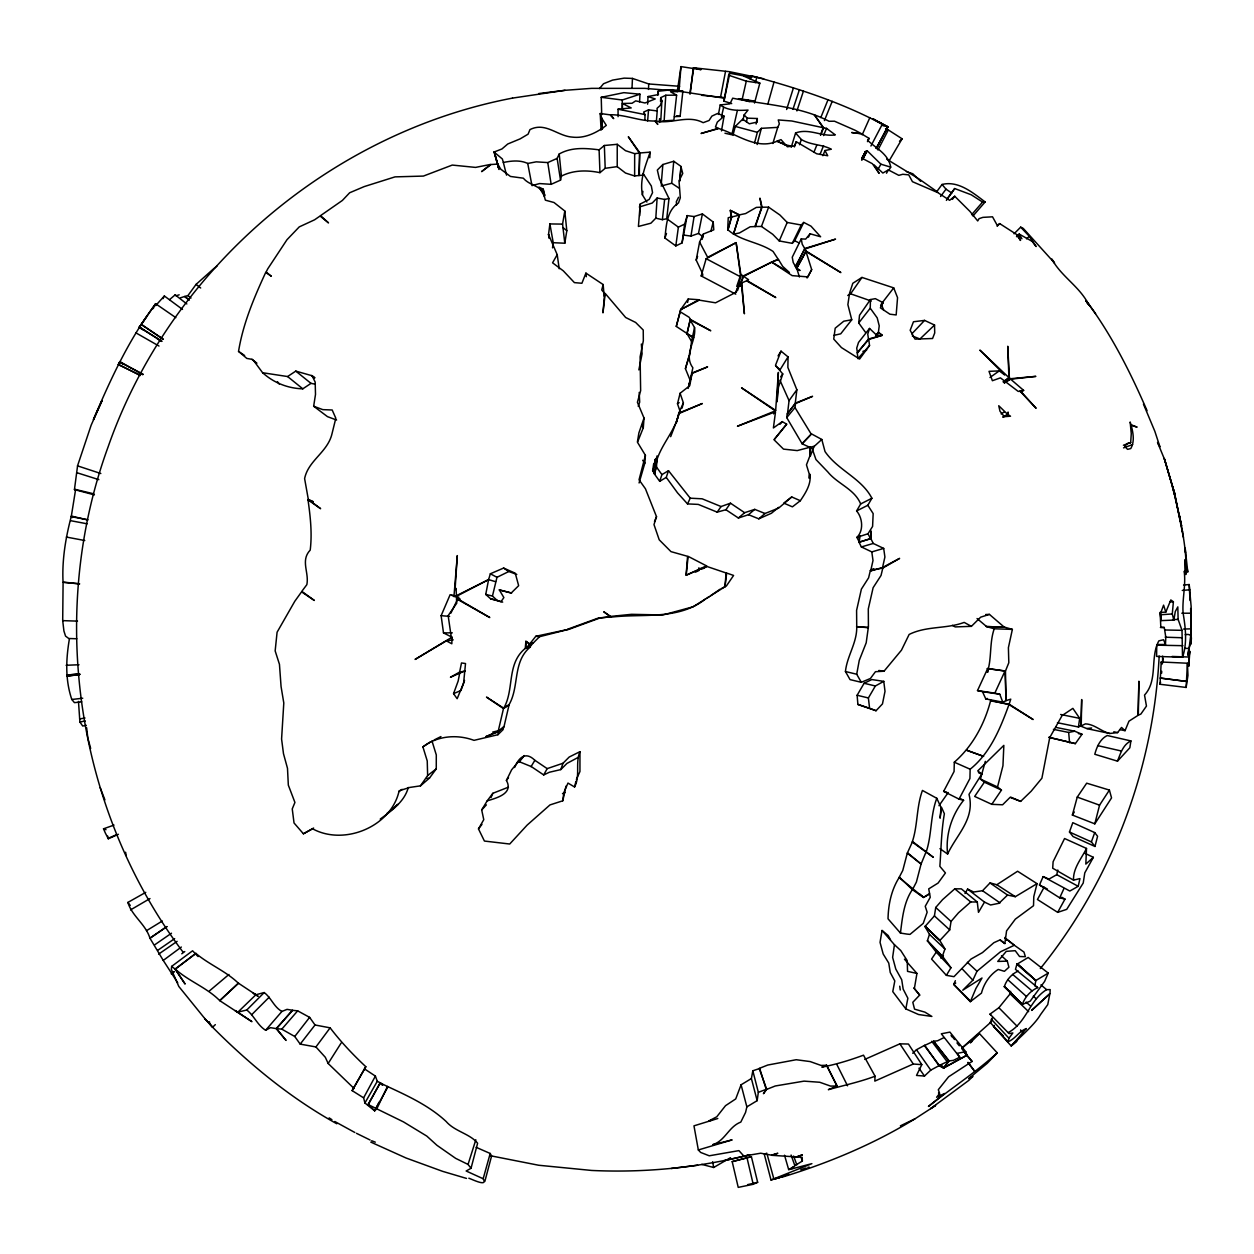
<?xml version="1.0" encoding="UTF-8"?>
<svg xmlns="http://www.w3.org/2000/svg" width="1254" height="1254" viewBox="0 0 1254 1254"><rect width="100%" height="100%" fill="white"/><g stroke="black" fill="none" stroke-linecap="round" stroke-linejoin="round"><path stroke-width="1.5" d="M643.866 175.09L638.803 175.513L639.979 152.972L628.317 136.733L639.399 153.082L639.383 175.403L634.634 175.983L625.511 173.036L617.219 166.625L617.234 144.304L604.35 145.495L599.098 149.837C585.634 148.16 571.51 146.969 559.221 153.991L557.137 158.396L560.522 180.121L551.149 184.322L539.596 183.57L531.978 185.592L527.73 163.459C520.144 159.869 511.35 160.794 503.356 162.487L502.368 158.992L494.06 152.032L501.945 148.96L507.729 144.006L520.144 138.865L528.091 134.162L529.972 129.601C545.521 121.669 557.434 136.106 572.326 137.109C584.866 138.63 596.606 132.861 606.309 125.384L601.716 118.252L600.227 113.503L610.087 114.851L613.708 118.644L610.651 114.741C625.683 114.663 639.728 121.293 654.839 121.011L657.817 124.412L655.434 120.964C671.454 124.491 687.631 114.396 703.165 122.673L709.059 120.494L711.88 116.12L717.57 113.471L724.06 116.167L721.473 130.918M634.634 175.983L634.665 153.662L625.542 150.699L617.234 144.304M939.951 848.676L947.601 854.021C945.391 834.929 951.614 815.241 963.605 800.271L959.044 799.127L943.651 791.368L954.075 771.508L954.31 762.213C972.681 746.161 984.625 723.919 990.691 700.422L1008.968 704.607L1033.124 719.53L1009.141 704.184L1010.755 699.168L1006.037 700.625L1004.987 671.078L987.682 668.523L977.509 690.593L982.478 691.644L985.769 698.917L1002.761 702.162L1006.037 700.625L1005.473 671L1008.812 662.739L1008.404 647.675L1012.37 629.383L1004.156 627.063L989.422 614.397L980.659 617.172L971.395 626.342L964.185 622.407C946.441 629.085 926.455 625.777 909.134 634.461L901.469 650.168L883.992 671.235L875.464 671.689L870.417 678.477L861.294 682.301L850.04 679.605L845.447 671.517C847.03 655.983 857.078 642.832 856.733 626.906L856.592 610.369L861.388 589.129L868.599 577.828L870.386 570.413L873.662 568.673M1183.557 585.022L1189.2 584.536L1191.143 606.56L1191.206 644.023L1190.657 608.472M313.014 501.757L308.014 499.891C310.365 516.507 312.262 533.467 310.208 550.114C300.223 560.585 309.315 572.482 306.838 584.662L301.822 591.339L314.346 600.462L301.556 591.857L294.784 601.293L277.087 632.22L275.159 650.904L279.454 664.322L281.068 686.565L283.796 702.992L281.586 739.029L283.482 753.685L287.495 768.326L288.326 785.129L294.925 802.435L292.245 808.924L294.032 822.969L303.405 833.785L312.622 828.816C344.301 846.121 391.389 826.59 399.133 790.772L409.854 787.418L420.482 785.85L429.511 778.044L436.267 768.874L436.298 754.939L431.956 740.879M622.188 109.49L622.266 100.006L639.995 94.207L639.587 101.84M622.439 109.176L622.47 103.486L632.063 103.267L635.7 100.869L644.979 102.985L655.215 98.941L648.036 96.558L647.613 104.176M731.709 103.612L723.966 101.135L729.812 73.265L751.773 77.387L743.747 76.118L759.846 83.125L754.532 103.047M723.966 101.135L728.825 74.143L729.812 73.265M1188.996 657.033L1188.729 666.36L1189.874 651.281L1188.996 657.033L1172.067 656.453M495.565 581.699L488.605 579.599L456.628 596.23L456.738 598.299L460.108 599.098L456.487 598.785L456.754 603.174L448.148 615.636L451.597 639.274L451.973 637.189L415.074 659.432L446.346 640.841L451.832 643.788L451.973 637.189L443.493 632.894L441.126 615.683L450.139 594.678L458.98 598.236M778.06 355.932L781.023 351.151L788.045 356.888L787.873 367.438L796.854 389.759L795.271 403.161L787.481 414.024L789.064 400.622L796.854 389.759M1160.938 620.62L1173.838 620.087L1175.28 611.576L1177.819 606.889L1178.117 619.398L1182.005 630.323L1182.522 657.268L1156.596 656.406L1156.752 645.167L1182.867 645.685M565.993 786.101L562.795 800.789L549.989 804.911L527.103 825.132L509.72 844.02L484.42 841.058L478.479 828.91L483.762 819.646L481.693 809.943L487.179 800.867C496.349 798.03 513.842 793.688 506.412 780.427L511.616 769.815L518.592 761.429L531.367 766.617L543.687 774.941L547.183 768.624L563.03 763.231L569.191 757.04L579.959 751.663L579.944 771.508L576.385 779.424M1162.568 660.905L1162.662 656.124M1008.968 704.607C1000.394 728.229 990.284 753.09 970.157 769.219L969.922 778.515L959.044 799.127M209.465 1021.744L209.747 1023.891L212.616 1027.245C249.718 1064.521 290.693 1098.238 336.809 1123.772M1047.356 889.008L1039.472 884.995L1043.156 876.609L1069.803 891.03L1078.205 886.312L1079.96 878.584L1073.518 880.151L1052.702 868.223L1053.109 861.733L1064.568 838.518L1086.497 848.441L1085.839 864.084L1093.363 857.328L1084.898 853.269M644.869 120.102L645.042 114.584L643.631 112.092L648.537 109.85L657.221 110.948L656.328 122.03M1161.22 662.002L1160.028 684.276L1186.143 687.443L1187.961 675.373L1187.428 663.225L1161.22 662.002L1161.941 664.369M646.86 202.035L642.409 194.856C639.493 179.087 645.481 166.092 650.105 152.142L639.979 152.972M1187.428 663.225L1186.143 687.443M865.699 332.623L858.724 322.952L870.245 308.202L870.433 299.549L875.355 298.656L883.098 302.716L880.386 307.841L889.917 314.205L896.171 314.942L897.55 297.668L893.71 287.871L861.968 277.432L852.798 283.294L849.554 293.201L847.876 304.644L851.748 319.786L840.729 333.815L833.738 335.414M1161.643 673.194L1161.721 671.266M76.792 638.756L68.751 638.49L65.553 636.107L63.923 631.028L62.7 620.636L63.092 582.389L79.676 583.862L63.045 582.06C61.948 559.927 65.616 537.95 71.212 516.648L87.764 519.767M632.047 87.545L632.455 78.422L624.163 78.14L612.563 80.115L603.519 83.752L599.475 88.579M643.114 173.507L651.343 186L652.55 192.661L649.196 199.433L640.214 204.041L638.411 226.457L650.889 223.212L655.795 218.18L657.127 198.022L664.636 199.433L668.993 198.508L659.322 178.648L657.331 170.042L662.849 164.525L673.759 161.264L680.859 166.296L682.74 173.491L679.01 180.858L680.311 197.787L678.492 202.96C666.673 210.547 666.313 225.579 664.918 238.025L675.812 245.925L682.082 242.9L687.192 215.61L694.089 216.566L702.397 213.917L713.212 222.036L713.777 229.827L703.4 234.012L699.591 242.038L696.189 260.08L702.585 273.67M639.697 215.719L640.214 204.041M648.49 89.442L648.726 83.955L632.455 78.422M773.749 413.554L775.662 410.403L741.584 387.847L775.348 410.857L737.462 426.235L775.521 411.767L773.404 427.959L782.245 421.626L786.666 424.166L774 439.731L783.499 449.12L797.231 450.594L810.35 447.161L810.303 456.221L814.097 446.299L810.35 447.161L809.802 456.158L806.463 464.842L809.222 473.918L809.316 478.401L809.723 473.981C811.855 483.401 805.413 493.214 800.35 500.707L791.729 496.96L778.703 508.058L765.018 513.497L754.751 509.375L744.625 512.682L730.471 503.183L721.066 506.538L702.146 498.81L690.233 498.183L668.492 470.689L666.266 477.398L659.698 481.317L654.274 473.761L656.5 467.052L657.049 455.923L654.964 464.105M676.204 423.554L678.806 413.068L702.318 403.522L679.025 413.507C674.934 430.718 662.112 443.571 656.877 459.92L653.663 463.933L652.629 470.767L654.87 473.824L655.09 469.2L654.274 473.761M883.694 548.421L873.27 543.452L870.887 538.671L871.264 531.069L870.495 538.609L859.382 542.214L859.695 535.646L858.99 542.151L861.373 546.932L871.796 551.901L883.694 548.421L884.901 557.027L882.55 567.498L870.652 570.978L873.003 560.507L871.796 551.901M1157.693 644.525L1165.468 644.493L1165.812 637.251L1164.276 627.486L1160.828 627.298L1160.169 613.049L1160.953 619.366L1160.843 612.595L1163.587 605.133L1165.797 612.124L1159.95 612.438M649.807 157.769L650.105 152.142M1190.861 634.602L1188.165 655.56C1186.174 650.121 1198.307 632.079 1185.202 634.681M562.56 224.105L549.895 223.933L553.233 242.712L564.802 243.213L562.56 224.105L564.802 211.017L553.986 202.505L545.333 200.154L544.236 195.781L539.001 187.081L543.217 189.166L544.832 195.561C541.273 185.216 529.611 185.905 523.357 178.193L510.456 176.453L500.754 169.18L497.713 164.07L491.066 164.525L481.599 171.626L490.675 164.399L475.548 167.409L452.271 165.073L423.397 176.077L395.026 176.877L364.24 186.58L349.647 192.771L342.373 200.452L320.538 215.641L328.517 222.898L320.068 216.017L314.566 219.811L299.251 226.896L286.994 239.702L267.745 268.842L266.13 271.993L271.319 276.256L265.723 272.416C253.982 297.747 243.025 323.767 238.542 351.386L244.64 355.525M564.802 243.213L566.808 230.736L564.802 211.017M659.385 122.422L659.588 118.613M660.529 101.449L660.733 97.64L665.78 95.241L676.611 95.163L673.853 120.274L662.645 120.933M660.733 121.779L661.877 100.806L660.733 97.64M875.073 1076.214C859.633 1082.03 843.911 1085.321 828.345 1089.663L837.108 1085.995L826.543 1065.304L821.856 1067.154C835.901 1064.489 849.742 1060.241 863.504 1055.178L875.073 1076.214L874.806 1081.12L913.273 1064.019L921.8 1064.63L916.517 1075.446L924.48 1076.042L930.766 1070.132L938.98 1065.696L943.619 1068L966.756 1055.413L964.53 1052.514M1073.518 880.151C1073.001 868.176 1081.481 858.582 1086.497 848.441M657.801 95.116L658.052 91.26L672.536 89.677L682.866 91.244L680.107 116.371L674.401 116.685M664.181 120.353L665.78 95.241M639.07 482.962L644.854 463.118L645.402 455.312L637.393 442.113L638.882 432.943L644.023 418.052L637.408 402.299L640.637 390.699L640.104 356.857L643.333 340.774L643.239 330.037L635.653 322.466L625.652 317.497L605.212 293.467L602.97 312.857L604.663 293.436L601.732 289.987L603.158 284.564L585.916 273.121L581.903 283.263L574.41 282.62L563.297 270.848L552.575 262.807L557.215 254.672L548.531 234.545L549.895 223.933M655.09 463.228L655.356 459.34L656.877 459.92L654.87 473.824M453.948 596.638L457.302 555.585L455.077 589.552L456.095 588.408L456.409 595.713L488.605 579.599L490.345 573.783L503.606 568.062L515.253 573.203L518.654 585.681L511.303 592.923L499.311 589.897L503.857 597.562L501.004 601.763L490.675 598.832L485.737 594.443L488.605 579.599M637.69 441.737L643.302 427.755L644.023 418.052M905.811 1008.89L892.77 991.616L894.807 980.957L890.246 972.493L888.757 963.088L883.192 954.028L880.042 942.35L882.048 930.468L894.447 944.717L892.629 957.366L895.779 969.044L901.704 979.719L903.178 989.124L907.865 998.231L905.811 1008.89L918.586 1014.533L931.879 1016.445L924.95 1012.15L914.542 1009.141L912.802 1002.291L919.684 995.08L913.837 987.917M1159.166 655.983C1153.617 769.204 1111.608 880.355 1040.334 968.574M420.482 785.85L427.63 775.536L427.238 760.943L422.911 746.898C437.442 735.722 457.067 734.076 474.012 740.346L497.901 734.719L503.089 729.609L503.638 726.646L498.449 731.74L485.815 736.662L498.214 731.207L503.873 727.179L509.14 704.56L503.481 708.588L486.489 697.099L503.732 708.197C514.61 689.261 506.271 663.962 525.269 648.381L525.896 641.311L529.831 643.851L535.787 636.295L569.504 629.116L599.898 618.018L610.494 616.811L603.738 611.748L610.651 616.419L631.53 614.319L662.927 614.977L693.117 606.779L724.984 586.731L726.082 572.968L706.754 566.416L686.126 575.21L687.553 556.306L670.984 551.635L659.212 539.8L653.992 524.58L656.516 516.695L645.434 488.762L639.038 479.812L645.402 455.312M679.025 90.978L680.985 66.619L700.704 69.613M69.44 638.694C65.96 659.071 65.067 679.574 71.807 699.481L74.456 702.663L81.745 701.832M647.628 120.948L648.537 109.85M661.234 184.228L662.849 164.525M679.825 180.905L681 166.578L679.637 180.874M579.959 751.663C575.069 763.012 580.477 775.944 574.567 786.979L567.968 783.076L563.798 792.716L562.795 800.789M858.724 322.952L859.539 315.24L870.433 299.549M1173.838 620.087L1172.286 613.958L1173.399 601.748L1170.813 599.945L1165.797 612.124M198.085 956.583L192.583 950.783L171.641 966.395L171.359 969.405L178.805 986.459L204.935 1018.734M678.947 188.037L671.705 183.241L673.759 161.264M529.737 646.907L533.405 642.722L529.564 644.227L525.896 641.311L525.896 648.428L529.737 646.907L530.019 643.851M685.421 368.676L689.919 354.004L691.55 341.449L687.082 333.768L690.061 319.895L694.544 327.56C696.487 341.621 683.101 354.647 692.866 367.783L689.042 385.291L690.045 379.993L685.421 368.676L688.916 356.308M766.805 1153.147L764.344 1154.401L770.991 1179.998L811.887 1163.649L792.167 1168.806L794.832 1165.64L802.356 1161.063L802.168 1157.317L771.633 1155.295L777.825 1153.272L771.492 1155.153L760.676 1153.21L743.873 1156.078L738.919 1150.623L709.247 1155.796L700.657 1152.442L698.337 1149.965L693.964 1125.841L717.805 1118.505M153.286 308.578L154.43 305.49C128.488 340.242 110.289 379.868 93.423 419.573L102.029 400.637L91.15 425.2L77.529 465.861L100.837 473.526M1162.521 663.256L1163.007 658.569M655.795 218.18L662.378 219.669L664.636 199.433M668.993 198.508L666.736 218.745L662.378 219.669M775.662 410.403L778.373 372.422L777.072 401.829L778.436 387.361L782.762 373.927L775.474 365.369L781.023 351.151M837.108 1085.995L830.603 1086.105L819.74 1082.265L804.033 1081.136L775.27 1085.98L766.711 1089.381L763.435 1093.707L766.21 1089.35L759.689 1068.471L752.823 1070.791L758.341 1092.312L757.165 1100.651L746.867 1106.874L745.55 1112.455L740.8 1122.095C728.762 1126.594 725.11 1140.826 712.821 1144.667L732.117 1139.886L698.337 1149.965M1130.685 442.599L1131.265 433.665L1130.152 421.987L1130.998 424.714L1137.096 427.144L1131.186 425.278C1133.114 432.646 1134.87 441.612 1130.763 448.571L1127.565 449.355L1124.728 446.44L1127.283 443.493L1130.685 442.599L1123.412 445.233M677.207 91.777L680.985 66.619M690.217 93.878L693.305 67.779M724.984 586.731L726.662 573.047L733.59 575.445L726.348 586.026L721.787 588.33M876.123 335.179L878.427 332.232L879.226 325.836L877.204 317.873L870.245 308.202M859.382 542.214L856.89 537.37C863.818 530.708 862.642 517.965 856.607 510.942L860.667 503.936C854.507 488.95 837.641 484.044 827.828 471.943L815.946 459.544L812.075 448.336L802.184 443.853L786.728 417.598L787.246 413.601L795.506 403.584L812.561 396.327L795.271 403.161M786.728 417.598L794.989 407.581L795.506 403.584M552.528 247.869L553.233 242.712M675.812 245.925L678.383 227.131L684.637 224.105L687.192 215.61M682.082 242.9L684.637 224.105M559.221 153.991L561.416 176.093L560.522 180.121M93.799 493.825L75.616 489.499L71.353 516.052L72.215 517.588L71.212 516.648M946.378 975.346L950.955 967.759L942.428 956.175L927.505 940.845L936.236 952.147L931.565 959.075L946.378 975.346L953.981 976.678L970.988 959.075L982.462 952.601L993.858 942.71L999.924 939.951L1004.846 943.557L1006.57 930.876L1015.348 919.135L1033.515 905.717L1033.798 896.579L1037.042 883.647L1017.59 871.248L996.82 884.728L990.064 882.894L982.54 890.732L973.668 892.002L967.586 889.102L965 893.491M642.409 194.856L642.91 191.36M868.756 339.473L869.524 345.508L857.987 358.644L857.203 352.609L868.756 339.473L882.283 335.304L878.176 332.592L877.659 336.166L869.539 328.438L858.504 342.467L856.717 348.142L857.47 353.048L868.489 339.019L882.283 335.304L878.427 332.232M1057.451 722.727L1078.424 726.991L1079.694 718.354L1072.875 708.369L1062.107 715.548L1049.739 737.603L1041.902 778.201L1031.164 791.227L1020.646 801.384L1010.081 797.356L1002.604 804.786L991.773 804.331L974.671 796.431L984.359 782.198L1001.46 790.098L991.773 804.331M689.81 93.862L693.713 67.794L729.452 71.682L763.67 78.767M1130.904 740.926L1129.854 747.76L1117.486 761.162L1094.789 754.265C1096.78 746.914 1100.056 739.061 1107.251 735.518L1130.904 740.926C1122.941 744.704 1120.48 753.623 1117.486 761.162M336.605 420.043L327.466 416.642L313.657 406.218L315.506 394.383L315.177 382.078L312.089 375.745L295.787 371.106L287.605 376.545L262.619 372.736L253.794 360.838L252.007 359.334L246.819 358.425L238.542 351.386M904.447 959.169L916.94 973.433L914.354 988.654L919.684 995.08M942.428 956.175L944.92 949.027L944.105 947.475L939.857 940.625L925.107 926.392L934.418 915.922L935.735 907.473L942.538 899.667L954.78 888.835L961.332 888.851L977.274 901.987L978.481 912.348L984.5 902.096L967.586 889.102M939.936 940.422L925.107 926.392L939.936 940.422L949.717 929.904L951.034 921.455L958.479 912.802L970.737 901.971L977.274 901.987M238.542 983.371C226.033 971.176 209.23 964.702 195.796 953.338L175.294 969.154C189.088 981.427 206.957 987.619 219.748 1000.645L238.338 983.12L257.885 996.068M900.435 933.07C902.347 918.179 903.726 902.378 912.348 889.619L899.416 877.157C891.484 889.447 888.302 904.306 888.036 918.821L900.435 933.07L907.003 934.089L910.012 934.387L923.226 923.383L927.145 912.222L925.233 906.297L930.233 897.315L929.7 893.992L923.508 897.425L912.348 889.619M684.073 235.141L690.954 236.081L694.089 216.566M661.877 100.806L660.278 105.43L657.049 108.314L657.221 110.948M502.682 602.124L497.101 600.4L492.461 596.026L496.976 577.31L508.81 571.51L516.789 574.442M752.823 1070.791L751.397 1078.55L757.165 1100.651M380.228 819.066C391.467 810.899 404.634 801.541 408.302 787.434M497.901 734.719L498.449 731.74M718.432 114.443L720.219 104.944L729.953 103.847L732.697 98.188C764.658 104.819 799.566 105.916 829.066 121.277L834.474 121.199L854.946 130.197L861.137 133.535L851.654 132.532L861.592 133.864L869.132 138.41L867.454 141.655M498.214 731.207L503.481 708.588M701.582 95.304L720.548 97.201L725.533 71.368M687.584 302.433L688.258 298.969L698.964 299.753L680.703 309.581L676.282 326.416L693.399 337.718M688.164 388.411L692.067 373.441L707.601 366.873L691.847 373.065M692.067 373.441L689.716 385.715L680.091 393.286L677.489 403.772L680.232 411.767M459.842 672.473L458.165 681.016L453.556 693.634L457.146 698.729L463.588 683.116L465.516 663.538L461.488 662.958L459.622 672.066L450.452 677.254L465.015 670.859M690.954 236.081L698.494 233.432L702.397 213.917M638.85 369.899L642.095 353.816L641.358 344.035M1007.636 414.353L1008.106 412.049L1008.106 414.619L1010.505 416.203L1004.329 416.673L999.987 411.202L998.748 405.732L1007.636 414.353L1002.902 416.971M990.832 1015.144L990.017 1014.125L998.874 1007.73L1010.128 993.873L1010.63 991.318M238.558 983.261L219.748 1000.645L251.929 1021.665L235.141 1010.536L237.868 1012.166L246.772 1010.003C254.186 1015.74 257.462 1025.255 265.613 1030.271L270.55 1027.669L276.178 1028.609L286.069 1040.428L276.507 1028.609L292.354 1010.301L297.653 1010.849L309.613 1017.355L315.036 1024.988L330.131 1027.841C340.916 1041.964 352.766 1054.473 365.823 1066.715L364.522 1068.91L375.385 1076.089L363.613 1097.846L364.914 1102.987L374.648 1110.778L376.796 1108.834L387.455 1086.466C408.13 1096.027 429.307 1105.84 446.142 1121.484C454.638 1131.437 470.078 1133.757 477.617 1143.24L471.034 1168.289L466.159 1171.001L483.166 1178.744C488.214 1187.381 472.397 1179.434 468.839 1178.211M94.411 494.875L74.441 489.593L77.576 465.767M691.55 341.449L694.544 327.56M1012.37 629.383L994.218 628.787C989.265 643.067 991.93 658.397 987.337 672.285M985.33 761.35L980.424 779.063L984.359 782.198M688.258 298.969L680.703 309.581L676.282 326.416M742.917 120.462L744.124 114.945L748.027 110.07C738.747 110.65 727.869 110.869 720.219 104.944M746.443 121.842L747.243 118.158L744.124 114.945M756.115 124.036L757.322 118.519L747.243 118.158M656.877 459.92L654.76 460.579L655.356 459.34L655.199 465.986L655.67 458.839L656.877 459.92L655.168 467.664L655.858 464.701M861.294 682.301L856.701 674.229L859.272 660.309L866.2 642.8L868.411 626.828L868.301 608.942L873.113 587.703L881.029 575.476L882.816 568.062L899.62 558.375L882.55 567.498M721.473 116.779L723.589 107.452M737.352 110.524L731.866 134.774L724.969 133.237M742.18 99.411L746.287 81.165L728.809 75.287M1043.156 876.609L1048.987 879.101L1056.761 874.665L1057.812 870.025M702.146 239.42L703.4 234.012M990.017 1014.125L1009.047 1033.609L1012.84 1032.967L1008.953 1038.249L1007.997 1041.776L990.205 1022.465L992.4 1017.731M751.397 1078.55L741.083 1084.788L735.722 1098.927L725.517 1105.683L716.771 1116.781L708.745 1120.998L712.413 1120.041M574.567 786.979L575.931 781.305M1109.398 790.083L1099.554 805.162L1094.805 823.847L1072.374 815.053L1077.249 797.105L1086.685 783.186L1109.398 790.083L1111.546 797.905L1094.805 823.847M686.753 334.238L690.39 319.425L689.12 317.278L679.934 311.603M682.082 408.114L683.383 402.863L680.091 393.286M710.846 231.426L713.212 222.036M750.362 79.378L751.287 75.71C796.306 87.796 841.089 102.138 882.283 124.271L870.919 146.013M755.41 82.623L756.805 77.137M727.978 230.078L731.301 216.942L730.33 210.358L739.531 214.842L745.613 213.572L756.35 207.396L761.586 207.176L759.94 198.116L762.087 207.223L754.908 226.504L761.46 226.457L772.746 234.31L779.236 240.94L792.277 243.339L794.754 240.737L803.751 222.428L810.977 226.143L820.618 236.771L810.1 233.777L805.679 239.106L801.243 238.903L792.246 257.211L793.218 262.509L795.694 266.836L804.692 248.511L835.54 239.138L805.037 248.935L795.334 266.412L796.494 268.607L799.738 270.566M508.434 787.167L492.853 793.296L490.972 797.638M1094.977 846.466L1097.579 836.277L1094.726 832.593L1072.797 822.671L1069.458 831.998L1073.048 836.543L1094.977 846.466L1091.388 841.904L1069.458 831.998M994.406 1025.38L993.513 1026.368L1011.226 1045.993C1020.301 1036.87 1034.958 1024.299 1040.444 1014.737L1047.748 1004.642L1049.849 993.779L1031.619 1010.41L1050.006 993.45L1050.178 989.594L1046.604 989.657C1029.189 1000.316 1026.618 1022.762 1008.216 1032.591M1160.028 684.276L1160.577 682.082M732.947 135.401L735.299 126.419L742.666 119.161L749.359 123.801L757.244 122.061L757.322 118.519M754.516 143.113L757.338 132.328L761.366 128.331L777.731 127.375L779.33 123.88L778.248 119.945L791.807 120.995L823.173 127.704L820.477 134.977M757.134 144.508L761.366 128.331M907.3 853.143L902.77 870.464L899.071 877.565L923.508 897.425L929.59 893.553L928.712 888.882L938.086 883.067L945.438 872.956L939.857 866.342C941.158 848.723 941.299 831.12 944.387 813.752L941.535 807.388L940.092 818.172L941.017 807.451L936.801 798.296L922.442 790.443C916.313 807.09 917.834 825.524 912.238 842.014L933.321 857.297L912.567 841.559L907.3 853.143L921.079 864.022L916.392 882.095L912.693 889.211M484.828 1181.472L491.599 1155.984L490.204 1153.476L476.159 1147.332M936.801 798.296C930.249 815.539 931.941 834.678 926.251 851.795M483.166 1178.744L490.204 1153.476M767.918 103.831L774.016 82.074M1016.9 964.295L1015.474 969.342L1037.701 987.603C1030.427 990.864 1024.941 997.008 1022.323 1004.485L1004.188 986.584L1022.559 1004.376L1030.224 1001.131L1044.613 981.427L1048.234 973.088L1028.186 957.46L1016.9 964.295L1035.851 980.534L1034.832 985.832L1037.701 987.603M735.753 294.173L701.174 275.943L706.159 258.7L736.129 242.633L740.816 274.422L736.725 286.461M736.255 292.448L740.738 276.93L736.129 242.633L707.648 257.305L699.591 242.038M1018.342 971.129C1011.696 973.543 1005.974 980.91 1004.501 986.318M727.806 230.062L731.74 216.958L730.33 210.358L739.249 215.171L733.637 233.887M772.84 143.489L777.731 127.375M791.243 147.298L795.585 132.971C809.269 127.908 821.95 137.062 835.305 134.868L826.527 128.363L823.627 127.814L814.285 114.678L823.173 127.704M869.539 328.438L867.752 334.113L868.489 339.019M1001.46 790.098L997.526 786.963L1002.949 765.739L1003.843 745.378L977.744 770.928L981.819 774.031L969.013 794.362C975.173 818.94 957.194 833.785 947.601 854.021M786.619 109.506L793.421 87.937M471.034 1168.289L468.055 1164.433L475.83 1139.761M739.531 214.842L733.371 234.216L739.452 232.962L750.19 226.77L755.41 226.566L761.586 207.176M675.969 423.115L679.025 413.507M927.333 941.033L929.465 934.34L925.029 926.596M792.936 109.364L799.425 89.63M796.917 110.932L803.406 91.197M737.571 290.473L739.876 283.545L741.302 282.887L744.406 313.782L741.757 282.918L746.538 280.833L775.787 297.559L746.82 280.441L748.591 279.72L743.622 276.366L740.299 284.533L743.23 275.943L778.107 259.139L773.075 251.458C759.078 241.928 740.236 241.066 727.712 229.576L728.229 217.757L731.301 216.942M659.698 481.317L661.924 474.623L668.492 470.689M638.239 406.327L639.681 402.126L639.195 392.424M664.918 238.025L666.485 233.495M543.687 774.941L549.393 772.245L560.789 769.595L563.03 763.231M464.544 680.436L460.939 690.515L453.556 693.634M794.378 146.937L796.227 141.718L816.73 153.787L827.718 155.747L824.975 150.527L831.308 149.21C821.825 144.21 810.883 145.245 801.369 139.539L795.585 132.971M799.503 144.743L801.369 139.539M1091.388 841.904L1094.726 832.593M670.671 436.658L675.279 424.636M970.33 1001.68L975.925 988.45L982.007 978.01L962.774 990.19L972.853 980.189L976.991 971.239L1000.473 951.786L1014.329 945.25L1023.954 952.052L1025.38 956.692L1019.549 956.504L1015.238 950.689L1006.288 951.347L997.761 961.442L1007.307 961.128L1008.906 967.242L1004.407 971.317L998.247 969.452C989.829 974.75 983.888 983.528 981.459 993.121L970.33 1001.68L953.698 984.39L955.376 980.691M761.46 226.457L768.624 207.161L779.925 215.014L787.198 222.46L801.275 225.015L803.751 222.428M870.495 538.609L868.003 533.749L872.596 526.429L873.16 513.591L867.815 505.284L871.891 498.261C861.623 478.213 837.813 470.266 825.022 451.565L821.793 439.464L810.883 433.555L794.989 407.581M696.189 260.08L697.6 256.459M796.227 141.718L794.66 145.778L787.371 146.781L780.991 139.633L777.041 141.122L785.944 145.025L776.9 141.31C756.585 150.072 737.524 134.288 718.808 128.551L701.033 133.488L718.37 128.284L715.47 126.936L717.319 122.093L724.06 116.167M740.409 286.367L741.757 282.918M450.891 613.128L458.698 596.982M820.79 117.594L827.875 100.101M824.427 120.572L832.217 101.323M813.877 152.361L816.652 145.48M820.085 154.258L823.564 145.652M822.89 155.7L824.975 150.527M925.922 852.234L921.079 864.022L907.598 852.877M820.665 135.024L823.627 127.814M823.564 135.573L826.527 128.363M1119.634 729.593L1125.042 730.674L1128.961 721.175L1138.036 715.36L1138.898 681.22L1138.303 715.219L1140.874 714.059L1146.454 706.08L1144.526 695.061C1158.226 680.279 1149.761 657.488 1158.853 640.857L1163.587 639.759L1165.468 644.493M654.494 521.476L656.516 516.695M1182.522 657.268C1187.428 643.036 1185.485 627.517 1183.086 612.987C1182.083 599.161 1186.033 585.352 1184.199 571.338L1185.108 572.827L1185.155 559.519L1185.798 574.551C1187.068 554.299 1183.024 533.906 1179.073 514.093L1181.613 526.022L1173.352 489.75L1164.841 460.14L1157.536 442.411L1159.934 446.816L1154.84 431.313L1143.444 404.086M779.236 240.94L787.198 222.46M1004.987 671.078L994.814 693.148L977.509 690.593M862.188 134.805L869.884 117.578M678.806 413.068L683.383 402.863M1063.956 888.537L1059.708 897.848L1039.472 884.995M652.629 470.767L653.977 467.899M666.266 477.398L677.552 492.885L687.521 503.904L690.233 498.183M1044.159 887.174L1037.45 899.51L1057.686 912.363L1066.715 909.354L1083.221 883.035L1084.788 872.862L1093.363 857.328M862.109 158.506L865.448 151.609L867.188 150.746L880.904 164.196L890.701 167.143L888.82 170.45M938.98 805.695L948.228 792.528M514.61 767.511C518.811 757.51 525.551 751.068 534.862 760.3L547.183 768.624M792.277 243.339L801.275 225.015M808.469 237.116L810.1 233.777M739.876 283.545L735.361 292.621L715.548 302.81L699.293 300.145L680.703 309.581M876.64 148.63L887.597 126.654L872.768 118.707L882.283 124.271M678.571 197.27L676.345 201.69L676.58 204.998M163.004 298.64L164.352 295.975L182.504 309.409M862.141 158.85L865.448 151.609L866.545 151.844L861.764 160.293M140.291 375.542L118.44 364.334L119.585 362.092L143.113 374.162M862.501 158.819L866.232 152.142L865.448 151.609L861.953 158.443L865.448 151.609L866.545 151.844M862.752 159.399L867.188 150.746M374.648 1110.778L388.003 1086.763L380.056 1082.86L368.284 1104.602L374.648 1110.778L379.053 1102.203M877.957 150.041L888.318 129.946L902.096 138.802L888.804 161.405M1061.762 897.268L1064.975 899.102L1057.686 912.363M118.44 364.334L119.585 362.155L122.908 363.942M799.425 276.993L796.729 268.262L805.961 251.458L811.683 269.61L807.874 276.899L792.152 275.629L771.633 262.055L743.622 276.366M862.031 158.803L865.558 152.142L861.796 158.082L872.408 163.725L879.132 173.365L873.975 164.807L882.863 173.036L888.365 169.917L898.804 175.341L902.833 174.275L908.727 174.87L912.457 181.689L937.851 192.646L949.607 200.311L954.717 196.235L969.922 211.393L977.728 220.955L979.045 218.651L982.901 217.365L992.525 216.817L997.322 225.501L999.689 223.604L1016.477 234.373L1020.537 240.454L1016.9 234.67L1021.916 238.762L1019.141 234.059L1016.492 236.677M876.076 148.348L887.973 126.842L876.327 148.458M363.613 1097.846L352.139 1090.619L365.823 1066.715M807.059 278.012L811.683 269.61M534.862 760.3L531.038 766.68M796.494 268.607L806.197 251.129L805.037 248.935M862.391 158.897L866.232 152.142M878.098 169.165L880.904 164.196M886.5 173.224L888.365 169.917M862.533 158.725L866.326 152.016M610.651 616.419L610.165 617.266C642.393 613.159 678.022 620.761 705.657 598.863M352.139 1090.619L364.522 1068.91M364.914 1102.987L377.282 1081.277L375.385 1076.089M367.986 1104.586L380.354 1082.876L377.282 1081.277M857.125 695.265L864.1 683.273L871.828 679.558L883.772 681.361L885.01 691.33L882.471 703.902L876.044 710.72L857.893 704.434L857.125 695.265L868.379 697.961L869.586 708.306L876.044 710.72M868.379 697.961L875.355 685.985L883.772 681.361M773.608 413.757L775.348 410.857M788.045 356.888L780.129 369.664L775.912 366.215M354.051 1088.456L328.156 1063.486L341.151 1043.014M946.378 200.389L954.686 188.539L971.223 194.762L982.572 202.066L985.142 201.957L972.947 216.001M1072.374 815.053L1074.317 812.012M161.891 341.135L139.257 327.357L141.2 324.52L163.239 339.113M154.603 305.192L155.59 303.703L175.811 317.638M155.59 303.703L139.257 327.357L147.157 315.883M139.257 327.357L141.2 324.52M847.767 295.505L850.604 293.812L861.968 277.432M687.521 503.904L698.259 504.406L717.178 512.134L721.066 506.538M717.178 512.134L725.909 509.735L730.471 503.183M1075.368 743.622L1048.955 737.352L1075.368 743.622L1082.014 734.264L1074.694 731.207L1055.633 727.336M780.646 376.89L782.762 373.927M189.37 299.972L184.746 296.367L187.912 295.615L196.063 284.392L214.011 268.403M943.619 1068L948.761 1061.009L933.76 1041.181L924.355 1045.57L939.34 1065.414L943.619 1068L966.912 1055.084L965.737 1051.683L949.905 1032.105L941.315 1033.798L959.765 1057.2L953.401 1060.367L949.184 1060.9L943.619 1068L941.331 1064.865M936.644 191.784L942.067 184.463C958.322 180.388 972.838 192.724 985.142 201.957M940.578 196.486L946.002 189.166L942.067 184.463M947.099 198.79L954.686 188.539M276.507 1028.609L281.805 1029.158L294.753 1036.494L300.192 1044.112L315.93 1046.949L330.131 1027.841M952.397 199.37L954.717 196.235M487.179 800.867L492.853 793.296M774.439 439.323L786.666 424.166M1079.694 725.674L1086.967 728.652L1109.79 733.48L1117.612 732.602L1121.531 727.461L1125.042 730.674M506.412 780.427L508.497 777.684M882.424 302.527L893.71 287.871M478.479 828.91L481.959 824.411M294.753 1036.494L309.613 1017.355M300.192 1044.112L315.036 1024.988M519.297 761.946L524.25 755.566L518.592 761.429M869.524 345.508L859.601 359.052L841.45 347.593L833.738 339.082L835.195 328.187L843.785 321.196L851.748 319.786M875.982 335.398L878.176 332.592M155.59 305.694L164.352 295.975M780.066 424.213L782.245 421.626M869.132 138.41L867.564 140.229C875.982 148.442 888.506 153.85 890.701 167.143M530.348 643.866L530.364 646.939C512.228 662.002 519.673 686.659 508.889 704.952L503.732 708.197M971.615 214.716L982.572 202.066M265.613 1030.271L281.915 1011.429L287.056 1009.36L292.684 1010.301L276.178 1028.609M281.805 1029.158L297.653 1010.849M880.59 305.6L883.098 302.716M525.896 648.428L529.564 644.227M481.693 809.943L486.395 804.864M802.184 443.853L811.385 434.025L802.137 443.477M782.041 1177.177C828.533 1163.038 873.709 1144.15 915.201 1118.693L935.625 1105.464L930.593 1108.63L968.746 1080.431L972.963 1076.371L968.668 1078.644L987.149 1063.376L997.228 1052.858L979.421 1033.547L970.314 1042.858L971.787 1041.635M911.799 333.893L924.574 320.397L934.543 325.052L934.716 332.984L932.568 338.502L915.044 339.113L910.169 330.304L913.461 321.761L924.574 320.397M997.149 226.269L999.689 223.604M1011.226 1045.993L1026.336 1028.562C1019.094 1031.164 1015.285 1038.97 1007.997 1041.776M984.5 902.096L990.582 904.996L998.983 903.288L1007.558 895.058L1015.317 896.688L1037.042 883.647M657.127 198.022L652.205 203.054L639.289 207.004M560.789 769.595L566.949 763.42L578.219 757.369M1014.063 233.793L1020.678 227.146L1023.233 228.4L1054.536 262.995L1051.808 259.076C1061.386 276.664 1079.71 286.492 1088.738 304.706L1086.074 300.631C1111.326 334.316 1130.356 372.172 1147.065 410.685M246.772 1010.003L264.202 992.557C271.287 997.823 273.936 1007.103 281.915 1011.429M251.756 1014.643L269.187 997.196M899.479 141.263L902.096 138.802M212.616 1027.245L204.778 1018.577L212.616 1027.245L215.327 1024.628M237.868 1012.166L255.894 994.751L264.202 992.557M704.043 568.234L706.504 565.867L688.148 556.368L686.126 575.21L706.504 565.867M934.543 325.052L919.95 338.988L912.269 335.947M991.506 1021.618L961.755 1048.156M986.318 626.545L1004.47 627.141L986.318 626.545L994.218 628.787M940.829 958.087L943.431 955.626M912.724 1053.266L916.486 1049.723L924.7 1045.287L938.98 1065.696M1026.54 238.856L1029.299 236.285L1020.678 227.146M813.454 447.067L821.793 439.464M979.421 1033.547L962.21 1047.952M169.588 299.612L175.152 294.847L186.83 303.954M997.228 1052.858C975.659 1072.499 951.159 1088.331 928.43 1106.467L944.528 1093.504L936.613 1097.266L939.654 1093.394L938.29 1089.726L948.588 1076.81L972.101 1061.433L965.11 1052.89M214.371 268.231L217.177 265.817M725.909 509.735L738.387 518.012L744.625 512.682M738.387 518.012L748.513 514.704L754.751 509.375M748.513 514.704L758.78 518.827L765.018 513.497M397.879 804.316L387.047 813.532L397.832 804.535M569.504 629.116L539.518 636.718L533.138 643.098L529.831 643.851M209.496 990.864L228.933 974.468M561.416 176.093C573.376 169.995 587.107 170.027 599.961 172.66L605.196 168.302L617.219 166.625M778.624 507.353L771.429 513.262L758.78 518.827M791.729 496.96L783.781 503.105L792.403 506.851L800.35 500.707M427.63 775.536L436.267 768.874M171.641 966.395L175.074 969.044L196.016 953.432M177.707 982.76L163.255 960.423L181.344 947.036M181.767 953.777L184.777 951.551M399.07 791.556L402.126 789.315M1008.921 377.611L1003.106 381.89L1009.376 377.862L1007.746 346.245L1008.921 377.611L979.86 350.101L1004.705 374.915L999.297 370.886L989.014 371.341L992.384 380.714L1000.426 377.862L1018.217 391.42L1020.051 391.154L1036.117 408.302L1020.239 390.793L1023.64 390.386L1010.646 379.194L1004.391 382.987M920.624 181.313L912.802 173.773L906.391 171.563M730.502 1157.677L713.698 1167.49L701.707 1164.37M989.986 377.485L999.297 370.886M677.489 403.772L679.135 402.628M166.798 926.549L149.947 938.211L163.255 960.423M710.673 595.713L720.188 589.129M154.555 944.905L171.5 933.211M157.722 950.328L174.667 938.619M158.615 954.137L177.112 941.362M166.923 926.675L149.947 938.211C145.746 924.276 131.905 916 127.892 902.425L145.762 892.346M1004.313 382.831L1010.442 378.724L1035.867 376.372L1010.646 379.194M262.619 372.736C273.842 382.846 287.809 388.395 302.81 388.818L311.008 383.379L315.365 384.179M422.911 746.898L430.451 741.882M955.72 983.073L953.698 984.39L970.518 1001.147M751.397 1156.69L732.195 1161.643L738.23 1187.381L753.215 1184.293L757.651 1182.303L751.397 1156.69L732.195 1161.643M146.483 930.703L162.299 921.016M707.256 597.923L709.09 596.81M1001.131 413.898L1004.235 412.002M1020.521 392.283L1023.64 390.386M788.672 1169.606L793.327 1166.847L791.572 1168.979L788.672 1169.606L784.518 1155.216M702.553 568.877L706.754 566.416M130.541 909.902L149.994 898.554M939.34 1065.414L948.761 1061.009M870.652 570.978L873.866 569.112M303.405 833.785L313.625 828.032M1017.182 963.715L1035.851 980.534L1048.234 973.088M701.174 275.943L703.055 274.955M860.667 503.936L871.891 498.261M856.607 510.942L867.815 505.284M434.229 739.938L440.938 736.568M943.933 1037.607L937.569 1040.789L933.352 1041.306L949.184 1060.9M1003.122 417.096L1008.106 414.619M921.8 1064.63L908.445 1044.033L899.87 1043.845L864.758 1059.411M695.484 572.137L699.011 570.507M527.73 163.459L536.226 161.844L547.763 162.581L557.137 158.396M114.004 825.085L103.518 828.816L105.336 833.001L108.299 838.785L118.393 834.286M914.903 1118.85L900.372 1125.857M109.96 837.531L116.653 834.647M1022.323 1004.485L1004.376 986.381M1078.424 726.991L1080.854 725.956L1081.7 699.544L1081.23 725.847L1085.431 723.871C1094.554 724.216 1101.075 731.458 1109.79 733.48M788.75 1174.105L782.245 1176.534M562.497 793.594L565.209 792.559M766.21 1089.35L758.341 1092.312M1123.537 447.866L1132.628 444.559M807.842 1167.458L809.112 1167.035M780.427 1177.145L774.988 1178.854L782.621 1176.675L770.991 1179.998M180.592 297.794L184.432 296.54L188.868 299.816M856.89 537.37L868.003 533.749M800.82 1169.731L806.087 1168.038M862.924 351.371L866.577 350.242M985.769 698.917L987.29 698.447M179.181 294.815L176.109 295.819L175.152 294.847M858.99 542.151L870.887 538.671M861.373 546.932L873.27 543.452M525.269 648.381L530.364 646.939M661.093 186.031L671.705 183.241M731.74 216.958L739.249 215.171M492.681 732.085L497.885 730.847M747.603 1184.654L757.651 1182.303M723.809 1160.702L749.688 1154.871C698.117 1167.678 644.728 1172.929 591.637 1170.452L538.656 1165.248L490.22 1155.702M512.478 98.11C328.861 133.128 169.698 270.425 108.095 446.91C47.056 613.99 76.118 809.927 183.037 952.099M601.701 114.6L601.23 97.31L623.834 92.655L639.995 94.207M1053.423 729.342L1068.674 732.446L1074.694 731.207M648.036 96.558L658.428 94.536L658.052 91.26M965.737 1051.683L957.131 1053.376L959.765 1057.2M78.469 701.425L79.895 722.022L85.272 720.987M86.291 725.329L82.701 726.019L79.895 722.022M870.386 570.413L882.816 568.062M459.622 672.066L465.124 671.078M512.463 98.11L565.037 90.304L591.574 88.36L644.713 88.36L676.894 91.009M79.629 718.918L85.006 718.009M426.595 778.546L429.511 778.044M446.346 640.841L453.196 639.853M79.676 674.417L66.964 676.11L79.754 674.574M538.671 93.564L565.052 90.304M671.235 1168.509L697.616 1165.248M634.665 153.662L639.399 153.082M75.616 489.499L74.441 489.593M71.807 699.481L82.748 698.227M1086.952 728.511L1091.638 727.978M1059.708 897.848L1064.975 899.102M618.081 116.669L618.05 109.208L631.201 107.938L622.47 103.486M610.322 616.858L598.487 617.987L568.078 629.085L569.222 629.006M79.613 673.9L66.854 675.06L79.66 674.025M1182.271 590.415L1189.795 589.788M1169.747 601.998L1173.399 601.748M1161.329 614.711L1172.286 613.958M682.866 91.244L670.686 91.887L676.611 95.163M66.101 665.278L79.002 664.745M1172.6 619.617L1178.117 619.398M971.395 626.342L955.234 626.922L952.35 625.354M985.675 614.507L989.422 614.397M1183.604 629.038L1191.143 628.85M826.543 1065.304L820.978 1065.414L810.194 1061.574L796.212 1059.724L767.746 1065.038L759.187 1068.439L766.711 1089.381M762.087 207.223L768.624 207.161M443.493 632.894L452.318 632.831M1160.389 627.502L1164.276 627.486M1181.801 613.222L1191.237 613.206M1165.232 629.994L1182.005 630.323M1165.17 637.189L1181.832 637.737M62.7 620.636L77.513 621.122M1184.779 648.334L1188.541 648.459M720.548 97.201L723.793 97.498M856.733 626.906L868.207 627.549L856.56 626.639M679.652 86.307L648.726 83.955M441.126 615.683L449.606 616.372M622.266 100.006L601.23 97.31M535.787 636.295L539.518 636.718M680.656 91.479L723.809 98.11M987.196 668.586L1005.473 671M746.287 81.165L759.846 83.125M982.478 691.644L999.783 694.214L1002.761 702.162M878.866 670.467L883.992 671.235M676.658 115.854L680.107 116.371M990.519 700.845L1009.141 704.184M1078.393 733.59L1082.014 734.264M70.632 520.692L87.169 523.811M66.384 537.057L84.77 540.521M618.05 109.208L645.042 114.584M993.513 1026.368L1003.294 1035.914M1060.633 714.482L1079.694 718.354M994.814 693.148L999.783 694.214M783.922 144.492L792.356 146.31M1113.803 731.772L1117.612 732.602M916.94 973.433L907.535 971.364L907.238 960.658L900.764 950.548L894.447 944.717M1097.611 745.581L1121.264 750.989M485.737 594.443L492.461 596.026M490.675 598.832L497.383 600.415M71.353 516.052L87.717 519.94M882.91 125.698L887.597 126.654M845.447 671.517L856.701 674.229M864.1 683.273L875.355 685.985M693.713 67.794L700.955 69.628M943.651 791.368L946.707 792.136M511.569 593.142L499.311 589.897M451.848 595.133L456.989 596.528M757.338 132.328L735.299 126.419M871.264 301.038L850.604 293.812M466.488 1178.415L442.568 1171.33L406.061 1158.006L370.792 1142.096M77.34 472.852L98.862 479.655M857.893 704.434L869.586 708.306M698.572 568.015L701.394 568.955M103.518 828.816L106.01 829.709M966.395 750.206L983.638 756.381L966.63 750.206M1077.249 797.105L1099.554 805.162M313.657 406.218L322.795 409.635L332.185 409.995L335.821 418.24L332.059 433.539C327.796 452.255 308.296 460.265 304.612 478.589L308.312 499.39L320.632 508.701L308.014 499.891M371.654 1140.748L375.307 1142.159M978.449 772.668L981.819 774.031M885.543 128.786L888.318 129.946M1010.802 797.168L1020.646 801.384M376.796 1108.834L403.49 1121.907L426.783 1136.077L436.972 1145.325L455.672 1158.367L468.055 1164.433M954.31 762.213L970.157 769.219M308.312 499.39L313.108 501.584M980.424 779.063L997.526 786.963M118.299 364.632L140.401 375.275M370.087 1139.996L356.481 1133.318M368.284 1104.602L376.231 1108.52M960.188 798.547L963.605 800.271M794.754 240.737L799.096 242.962M354.835 1132.487L334.802 1121.499M690.061 319.895L710.767 330.758L690.39 319.425M706.159 258.7L740.738 276.93M490.345 573.783L496.976 577.31M887.973 126.842L878.443 121.826L881.154 123.205M139.523 372.877L142.846 374.664L119.867 361.575M1056.761 874.665L1078.205 886.312M687.082 333.768L693.619 337.404M456.487 598.785L489.797 617.548L456.738 598.299M886.688 159.148L919.057 178.993L937.694 192.113M136.028 332.921L158.992 346.041M255.894 994.751L253.183 993.137L257.963 996.256M805.961 251.458L840.87 272.588L806.197 251.129M1019.141 234.059L1032.199 241.395L1036.086 246.552L1029.299 236.285M796.729 268.262L799.942 270.253M740.816 274.422L743.23 275.943M140.856 328.36L144.053 330.366M156.86 338.408L161.656 341.417L139.57 326.996M996.82 884.728L1015.317 896.688M503.606 568.062L508.81 571.51M329.159 1117.878L331.902 1119.681M882.048 930.468L888.177 935.531L890.497 939.779M990.08 883.02L1007.558 895.058M946.002 189.166L951.802 193.069M141.326 324.316L163.098 339.317M982.54 890.732L1000.034 902.896M667.489 219.231L678.383 227.131M698.494 233.432L703.165 236.834M252.007 359.334L256.913 363.174M1005.238 938.211L1014.329 945.25L1005.285 938.149M196.063 284.392L200.687 287.997M187.912 295.615L191 298.029M1000.331 939.998L1004.846 943.557M295.787 371.106L311.008 383.379M287.605 376.545L302.81 388.818M977.054 618.535L986.428 626.436M1009.376 377.862L1010.442 378.724M954.78 888.835L970.737 901.971M563.171 227.726L566.808 230.736M1040.945 984.876L1046.604 989.657M1012.621 974.389L1031.995 990.864M919.323 893.679L923.508 897.425M1033.296 996.162L1036.039 998.607M1026.133 1002.118L1030.239 1005.786M1007.652 979.562L1026.321 996.397M1017.276 963.636L1035.851 980.534M1001.507 955.861L1007.307 961.128M935.735 907.473L951.034 921.455M934.418 915.922L949.717 929.904M967.398 962.32L976.991 971.239M380.056 1082.86L382.47 1085.102M929.465 934.34L944.92 949.027M1010.128 993.873L1028.641 1011.68M380.354 1082.876L382.658 1085.118M998.874 1007.73L1017.088 1026.211M972.101 1061.433L966.756 1055.413M962.32 969.013L972.853 980.189M927.505 940.845L942.224 956.457M936.236 952.147L950.955 967.759M991.318 1019.22L1008.953 1038.249M315.93 1046.949L325.319 1057.294L328.156 1063.486M956.974 1042.92L959.294 1045.773M962.037 1049.065L966.912 1055.084M127.892 902.425L130.259 905.451M967.884 1062.546L974.781 1071.449L968.104 1062.389M954.56 1039.519L951.222 1035.193L951.661 1036.682M642.675 460.265L644.854 463.118M931.722 1041.29L946.723 1061.119M277.432 381.655L279.281 384.116M1087.782 302.982L1095.573 313.641M653.663 463.933L655.905 466.99M656.5 467.052L661.924 474.623M916.486 1049.723L930.766 1070.132M918.994 1068.189L924.48 1076.042M938.494 1093.049L940.61 1096.137M175.074 969.044L185.122 984.045L175.294 969.154M899.87 1043.845L913.273 1064.019M1089.554 305.38L1090.024 306.133L1086.105 300.819L1087.343 303.39M804.692 248.511L802.215 244.201L801.243 238.903M104.913 799.911L100.195 787.7M836.951 1064.709L847.547 1085.807M826.527 1065.101L837.123 1086.215M789.064 400.622L779.941 380.213M641.797 424.636L643.302 427.755M881.296 303.985L883.725 310.396M793.641 1156.047L796.807 1164.825M801.118 1157.567L802.356 1161.063M791.102 1155.044L794.832 1165.64M1005.081 937.302L1006.037 940.39M494.06 152.032L498.731 168.475M90.664 748.434L87.827 738.057L86.636 727.728M767.307 1154.965L773.765 1178.603M741.083 1084.788L746.867 1106.874M503.356 162.487L506.538 175.137M497.713 164.07L499.076 169.494M747.18 1158.555L753.215 1184.293M107.719 836.104L108.299 838.785M1182.287 530.489L1182.585 531.884M1179.779 518.2L1174.575 493.167L1164.245 458.431L1174.277 492.289L1183.462 537.386M712.601 1161.753L713.698 1167.49M1187.068 567.623L1187.773 572.153L1185.171 548.139L1185.516 552.889M125.604 852.218L126.152 855.604M547.763 162.581L551.149 184.322M557.215 254.672L559.206 268.764M543.217 189.166L544.267 196.549M899.729 986.193L900.247 990.017M585.916 273.121L586.308 276.711M1069.584 742.838L1068.674 732.446M603.158 284.564L604.146 296.195M1190.03 600.494L1189.2 584.536M602.422 129.005L601.732 117.97L602.359 128.99M600.227 113.503L601.089 130.181M604.35 145.495L605.196 168.302M599.098 149.837L599.961 172.66M987.682 668.523L987.76 672.222M1174.575 493.167L1174.387 494.421L1172.521 486.944L1174.575 493.167M1012.777 1044.613L1016.665 1041.165L1012.777 1044.613M1160.311 678.069L1186.394 681.408L1160.311 678.069M174.228 971.584L171.234 973.841L174.243 971.584M778.483 259.562L771.633 262.055L789.409 272.479L782.668 266.365L778.483 259.562M802.278 1154.887L795.569 1157.285L802.278 1154.887M754.124 101.088L749.234 101.558L738.496 98.721L747.713 99.975L749.234 101.558L748.23 100.038L754.124 101.088M314.738 377.767L311.729 375.51L314.707 377.83M1023.327 1032.826L1020.615 1030.224L1023.327 1032.826M498.873 168.475L494.264 151.844L498.778 168.428M549.189 238.025L548.5 234.263L549.158 238.009"/></g></svg>
